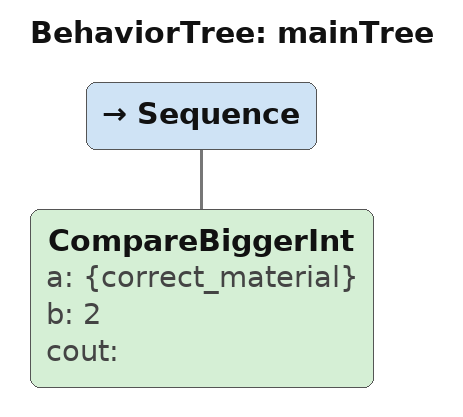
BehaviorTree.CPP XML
<?xml version="1.0" encoding="UTF-8"?>
<root BTCPP_format="3"
      main_tree_to_execute="mainTree">
  <BehaviorTree ID="mainTree">
    <Sequence>
      <CompareBiggerInt a="{correct_material}"
                        b="2"
                        cout=""/>
    </Sequence>
  </BehaviorTree>

</root>
